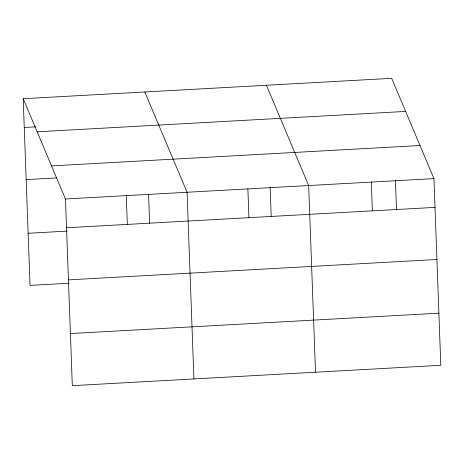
<?xml version="1.0" encoding="UTF-8"?>
<svg xmlns="http://www.w3.org/2000/svg" width="464" height="464" viewBox="0 0 464 464"><rect width="100%" height="100%" fill="white"/><g stroke="black" fill="none" stroke-linecap="round" stroke-linejoin="round"><path stroke-width="0.7" d="M23.2 98.71L391.68 78.329L433.956 178.611L440.8 365.29L72.32 385.671L65.47 198.992L23.2 98.71L30.044 285.389L69.13 283.231M24.256 127.49L35.838 126.846M37.149 131.805L405.635 111.424M51.521 165.897L420.007 145.516M26.164 179.597L56.567 177.915M65.47 198.992L433.956 178.611M66.526 227.766L435.012 207.385M28.136 233.282L67.222 231.118M68.44 279.873L436.92 259.492M70.406 333.564L438.892 313.183M266.4 85.26L308.67 185.536L315.514 372.221M144.797 91.988L187.073 192.264L193.917 378.943M395.438 180.687L396.511 210.041M371.31 182.074L372.366 210.847M270.123 186.905L271.202 216.253M247.869 188.9L248.924 217.674M148.555 194.346L149.628 223.694M126.272 195.628L127.327 224.402"/></g></svg>
